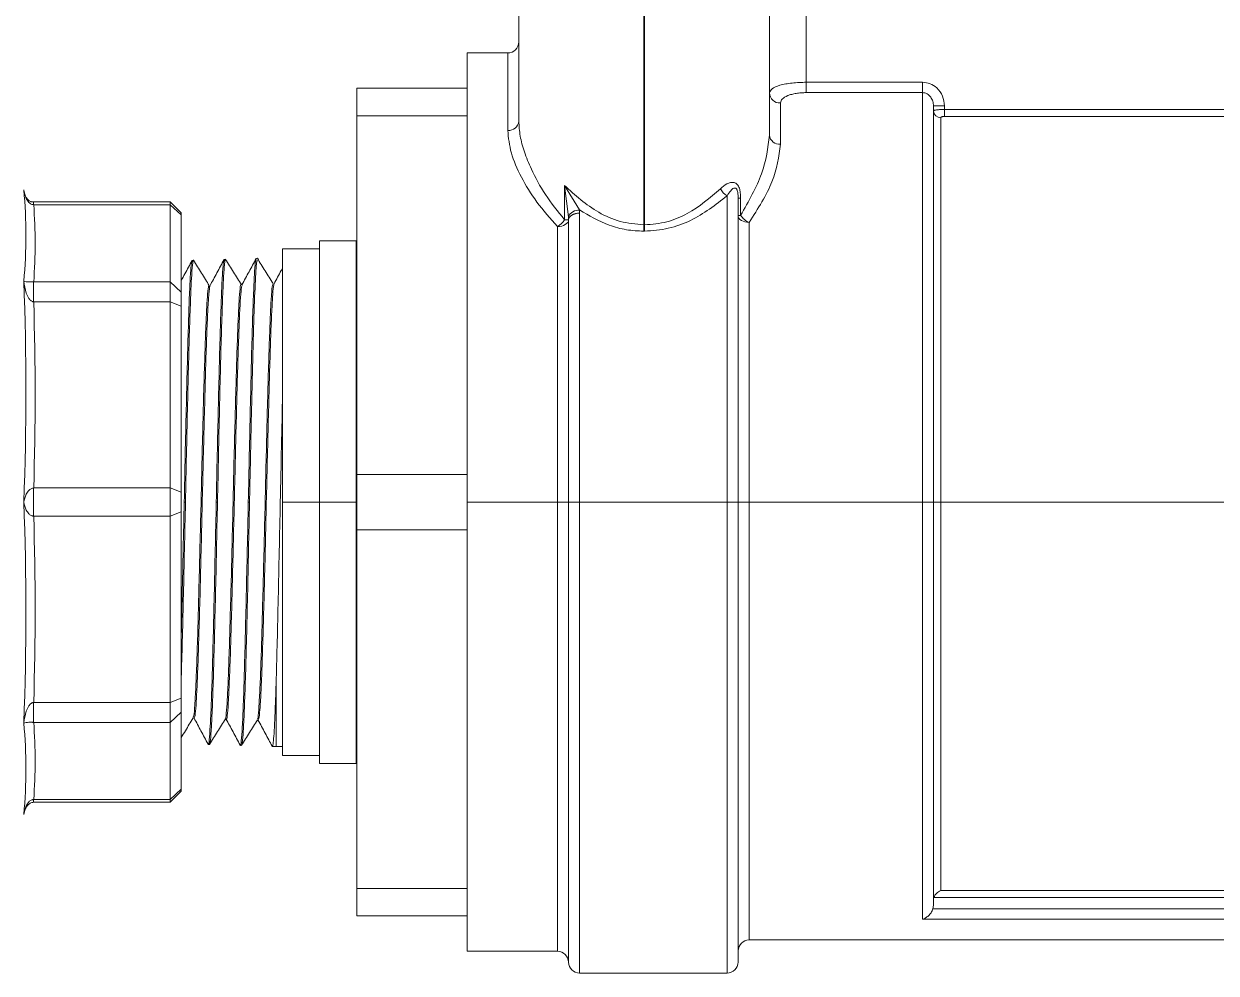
# Model space of a CAD drawing. Header units: centimetres. Extents: x -13594 to 4017, y -3206 to 1780.
# Drawn here: x 962.5 to 1074.8, y -2989.5 to -2900.1 of the extents above; entities that cross this region are included whole.
import ezdxf

# ---------------------------------------------------------------- set-up
doc = ezdxf.new("R2010")
doc.units = ezdxf.units.CM

msp = doc.modelspace()

# ---------------------------------------------------------------- linework, layer by layer
at = {"color": 7, "linetype": 'Continuous', "lineweight": 0}
for p, q in [((1009.14, -2909.23), (1009.14, -2880.01)), ((1020.92, -2919), (1020.92, -2880.01)), ((1020.99, -2919), (1020.99, -2880.01)), ((1032.76, -2910.55), (1032.76, -2880.01)), ((1036.23, -2880.01), (1036.23, -2905.57)), ((1008.1, -2902.8), (1004.28, -2902.8)), ((1004.28, -2906.12), (1004.28, -2902.8)), ((1008.1, -2910.1), (1008.1, -2902.8)), ((1036.23, -2906.54), (1036.23, -2905.57)), ((1036.23, -2905.57), (1047.17, -2905.57)), ((1047.17, -2905.57), (1047.17, -2906.54)), ((993.87, -2906.12), (1004.28, -2906.12)), ((993.87, -2908.73), (993.87, -2906.12)), ((1004.28, -2906.12), (1004.28, -2908.73)), ((1047.17, -2906.54), (1036.23, -2906.54)), ((1047.17, -2945.12), (1047.17, -2906.54)), ((1033.8, -2907.52), (1033.8, -2911.41)), ((1048.21, -2907.8), (1048.21, -2945.12)), ((1048.21, -2907.8), (1049.25, -2907.8)), ((1049.25, -2907.8), (1049.25, -2908.13)), ((1049.25, -2908.13), (1049.25, -2908.78)), ((1049.25, -2908.13), (1091.62, -2908.13)), ((1004.28, -2908.73), (993.87, -2908.73)), ((993.87, -2908.73), (993.87, -2942.51)), ((1004.28, -2908.73), (1004.28, -2911.38)), ((1048.9, -2908.91), (1048.9, -2945.12)), ((1091.62, -2908.78), (1049.25, -2908.78)), ((1004.28, -2939.86), (1004.28, -2911.38)), ((1013.45, -2915.29), (1014.86, -2917.6)), ((1013.45, -2918.52), (1013.45, -2915.29)), ((1013.82, -2918.25), (1013.45, -2915.29)), ((976.3, -2916.84), (963.43, -2916.84)), ((963.43, -2917.1), (963.43, -2916.84)), ((976.3, -2917.1), (963.43, -2917.1)), ((977.34, -2917.88), (976.3, -2916.84)), ((976.3, -2917.1), (976.3, -2916.84)), ((976.3, -2924.37), (976.3, -2917.1)), ((976.3, -2917.1), (977.34, -2918.07)), ((1028.76, -2945.12), (1028.76, -2916.28)), ((1029.8, -2916.48), (1029.8, -2945.12)), ((1030.04, -2916.48), (1029.8, -2916.48)), ((1030.04, -2916.48), (1030.04, -2918.11)), ((977.34, -2917.88), (977.34, -2918.07)), ((977.34, -2918.07), (977.34, -2925.33)), ((1014.87, -2917.9), (1014.87, -2945.12)), ((1030.04, -2918.11), (1029.8, -2918.11)), ((1012.79, -2945.12), (1012.79, -2919.16)), ((1013.45, -2918.52), (1013.83, -2918.52)), ((1013.83, -2945.12), (1013.83, -2918.53)), ((1020.92, -2919), (1020.99, -2919)), ((1020.92, -2919), (1020.92, -2919.6)), ((1020.99, -2919), (1020.99, -2919.6)), ((1030.85, -2918.77), (1030.85, -2945.12)), ((993.83, -2920.49), (990.36, -2920.49)), ((990.36, -2920.49), (990.36, -2945.12)), ((993.83, -2920.49), (993.83, -2945.12)), ((1020.99, -2919.6), (1020.92, -2919.6)), ((990.36, -2921.25), (986.89, -2921.25)), ((986.89, -2921.25), (986.89, -2945.12)), ((978.49, -2922.34), (978.37, -2922.35)), ((981.51, -2922.25), (981.39, -2922.25)), ((984.52, -2922.15), (984.41, -2922.16)), ((963.43, -2926.25), (963.43, -2924.37)), ((963.43, -2924.37), (976.3, -2924.37)), ((976.3, -2926.25), (976.3, -2924.37)), ((976.3, -2924.37), (977.34, -2925.33)), ((976.3, -2926.25), (963.43, -2926.25)), ((976.3, -2943.79), (976.3, -2926.25)), ((976.3, -2926.25), (977.34, -2926.65)), ((977.34, -2925.33), (977.34, -2926.65)), ((977.34, -2926.65), (977.34, -2944.19)), ((1004.28, -2939.86), (1004.28, -2942.51)), ((993.87, -2942.51), (1004.28, -2942.51)), ((993.87, -2947.72), (993.87, -2942.51)), ((1004.28, -2942.51), (1004.28, -2947.72)), ((963.43, -2946.45), (963.43, -2943.79)), ((963.43, -2943.79), (976.3, -2943.79)), ((976.3, -2946.45), (976.3, -2943.79)), ((976.3, -2943.79), (977.34, -2944.19)), ((977.34, -2944.19), (977.34, -2946.05)), ((977.62, -2945.12), (977.74, -2945.12)), ((980.76, -2945.12), (980.64, -2945.12)), ((983.66, -2945.12), (983.77, -2945.12)), ((986.89, -2945.12), (990.36, -2945.12)), ((986.89, -2945.12), (986.89, -2968.99)), ((993.83, -2945.12), (990.36, -2945.12)), ((990.36, -2945.12), (990.36, -2969.75)), ((993.83, -2945.12), (993.83, -2969.75)), ((1012.79, -2945.12), (1004.28, -2945.12)), ((1012.79, -2945.12), (1013.83, -2945.12)), ((1012.79, -2987.44), (1012.79, -2945.12)), ((1013.83, -2945.12), (1014.87, -2945.12)), ((1013.83, -2988.47), (1013.83, -2945.12)), ((1014.87, -2945.12), (1028.76, -2945.12)), ((1014.87, -2945.12), (1014.87, -2989.5)), ((1029.8, -2945.12), (1028.76, -2945.12)), ((1028.76, -2989.5), (1028.76, -2945.12)), ((1029.8, -2945.12), (1029.8, -2988.45)), ((1029.8, -2945.12), (1030.85, -2945.12)), ((1047.17, -2945.12), (1030.85, -2945.12)), ((1030.85, -2945.12), (1030.85, -2986.35)), ((1047.17, -2984.42), (1047.17, -2945.12)), ((1048.21, -2945.12), (1047.17, -2945.12)), ((1048.21, -2945.12), (1048.21, -2983.08)), ((1048.21, -2945.12), (1048.9, -2945.12)), ((1048.9, -2945.12), (1048.9, -2981.72)), ((1113.21, -2945.12), (1048.9, -2945.12)), ((976.3, -2946.45), (963.43, -2946.45)), ((976.3, -2946.45), (977.34, -2946.05)), ((976.3, -2963.99), (976.3, -2946.45)), ((977.34, -2946.05), (977.34, -2963.59)), ((1004.28, -2947.72), (993.87, -2947.72)), ((993.87, -2947.72), (993.87, -2981.51)), ((1004.28, -2947.72), (1004.28, -2950.38)), ((1004.28, -2978.86), (1004.28, -2950.38)), ((986.29, -2961.74), (986.29, -2968.14)), ((963.43, -2963.99), (976.3, -2963.99)), ((963.43, -2965.87), (963.43, -2963.99)), ((977.34, -2963.59), (976.3, -2963.99)), ((976.3, -2965.87), (976.3, -2963.99)), ((977.34, -2963.59), (977.34, -2964.9)), ((977.34, -2964.9), (976.3, -2965.87)), ((977.34, -2964.9), (977.34, -2972.17)), ((976.3, -2965.87), (963.43, -2965.87)), ((976.3, -2973.13), (976.3, -2965.87)), ((979.88, -2967.94), (980, -2967.94)), ((982.9, -2968.03), (983.02, -2968.04)), ((985.92, -2968.13), (986.29, -2968.14)), ((986.29, -2968.14), (986.89, -2968.14)), ((986.89, -2968.99), (990.36, -2968.99)), ((990.36, -2969.75), (993.83, -2969.75)), ((977.34, -2972.17), (976.3, -2973.13)), ((977.34, -2972.17), (977.34, -2972.36)), ((963.43, -2973.13), (976.3, -2973.13)), ((963.43, -2973.4), (963.43, -2973.13)), ((976.3, -2973.4), (963.43, -2973.4)), ((977.34, -2972.36), (976.3, -2973.4)), ((976.3, -2973.4), (976.3, -2973.13)), ((1004.28, -2978.86), (1004.28, -2981.51)), ((993.87, -2981.51), (1004.28, -2981.51)), ((993.87, -2984.11), (993.87, -2981.51)), ((1004.28, -2981.51), (1004.28, -2984.11)), ((1091.38, -2982.37), (1048.25, -2982.37)), ((1048.9, -2981.72), (1091.38, -2981.72)), ((1048.21, -2983.08), (1048.16, -2983.43)), ((1048.16, -2983.43), (1091.38, -2983.43)), ((1004.28, -2984.11), (993.87, -2984.11)), ((1004.28, -2987.44), (1004.28, -2984.11)), ((1090.93, -2984.42), (1047.17, -2984.42)), ((1030.85, -2986.35), (1089.16, -2986.35)), ((1004.28, -2987.44), (1012.79, -2987.44)), ((1014.87, -2989.5), (1028.76, -2989.5))]:
    msp.add_line(p, q, dxfattribs=at)
at = {"color": 7, "linetype": 'Continuous', "lineweight": 0, "flags": 128}
for points in [[(1014.87, -2917.89), (1014.67, -2917.9), (1014.48, -2917.94), (1014.3, -2918), (1014.14, -2918.08), (1014.01, -2918.17), (1013.91, -2918.28), (1013.85, -2918.4), (1013.83, -2918.52)], [(1014.87, -2917.9), (1014.67, -2917.91), (1014.48, -2917.95), (1014.3, -2918.01), (1014.14, -2918.09), (1014.01, -2918.18), (1013.91, -2918.29), (1013.85, -2918.41), (1013.83, -2918.53)], [(1030.85, -2918.77), (1030.64, -2918.76), (1030.45, -2918.72), (1030.27, -2918.66), (1030.11, -2918.58), (1029.98, -2918.48), (1029.88, -2918.36), (1029.82, -2918.24), (1029.8, -2918.11)], [(1013.83, -2918.53), (1013.81, -2918.66), (1013.75, -2918.77), (1013.65, -2918.88), (1013.52, -2918.98), (1013.36, -2919.06), (1013.19, -2919.12), (1012.99, -2919.15), (1012.79, -2919.16)]]:
    msp.add_lwpolyline(points, dxfattribs=at)
at = {"color": 7, "linetype": 'Continuous', "lineweight": 0}
for centre, radius, start, end in [((1008.1, -2901.76), 1.04, 270, 0), ((1033.75, -2906.52), 0.999, 182.7641, 272.52), ((1048.88, -2908.24), 0.671, 182.2582, 272.0928), ((1008.18, -2909.14), 0.965, 265.1202, 354.1001), ((1033.71, -2910.45), 0.961, 186.3071, 275.1533), ((913.3, -2920), 49.4, 354.9949, 5.0051), ((1029.87, -2914.61), 2, 209.6861, 236.4184), ((914.07, -2920.74), 49.5, 355.7911, 4.2089), ((1014.79, -2918.64), 1.04, 86.0345, 157.9458), ((1031.48, -2917.19), 1.7, 212.4797, 248.1254), ((1011.75, -2917.43), 2.02, 300.919, 327.1671), ((675.32, -2934.71), 287.38, 357.9252, 2.0748), ((675.45, -2935.02), 288.12, 358.2557, 1.7443), ((675.32, -2955.52), 287.38, 357.9252, 2.0748), ((675.45, -2955.22), 288.12, 358.2557, 1.7443), ((913.3, -2970.24), 49.4, 354.9949, 5.0051), ((914.07, -2969.5), 49.5, 355.7911, 4.2089), ((1030.85, -2987.4), 1.04, 90, 180), ((1012.79, -2988.48), 1.04, 0.7162, 90), ((1014.87, -2988.45), 1.04, 180.7162, 270), ((1028.76, -2988.45), 1.04, 270, 0)]:
    msp.add_arc(centre, radius, start, end, dxfattribs=at)
for points, knots in [([(1032.76, -2906.57), (1032.81, -2906.44), (1032.9, -2906.16), (1033.56, -2905.88), (1034.27, -2905.72), (1034.89, -2905.63), (1035.55, -2905.58), (1036, -2905.57), (1036.23, -2905.57)], [0, 0, 0, 0, 0.249451, 0.498546, 0.627638, 0.754044, 0.87806, 1, 1, 1, 1]), ([(1049.25, -2907.8), (1049.21, -2907.48), (1049.14, -2906.85), (1048.61, -2906.11), (1047.91, -2905.65), (1047.42, -2905.6), (1047.17, -2905.57)], [0, 0, 0, 0, 0.28032, 0.559683, 0.779866, 1, 1, 1, 1]), ([(1036.23, -2906.54), (1036.06, -2906.55), (1035.74, -2906.55), (1035.27, -2906.61), (1034.84, -2906.7), (1034.35, -2906.86), (1033.9, -2907.13), (1033.83, -2907.39), (1033.8, -2907.52)], [0, 0, 0, 0, 0.125876, 0.251081, 0.375759, 0.501431, 0.750517, 1, 1, 1, 1]), ([(1048.21, -2907.8), (1048.2, -2907.65), (1048.17, -2907.36), (1048, -2907.01), (1047.8, -2906.79), (1047.61, -2906.65), (1047.4, -2906.56), (1047.24, -2906.55), (1047.17, -2906.54)], [0, 0, 0, 0, 0.250429, 0.500034, 0.630172, 0.750076, 0.877253, 1, 1, 1, 1]), ([(1048.21, -2908.27), (1048.21, -2908.26), (1048.23, -2908.24), (1048.32, -2908.2), (1048.47, -2908.17), (1048.67, -2908.15), (1048.91, -2908.14), (1049.12, -2908.13), (1049.25, -2908.13)], [0, 0, 0, 0, 0.152883, 0.287348, 0.500228, 0.630455, 0.757305, 1, 1, 1, 1]), ([(1009.14, -2909.23), (1009.17, -2909.7), (1009.23, -2910.62), (1009.64, -2912.14), (1010.39, -2913.98), (1011.57, -2916.16), (1012.82, -2917.74), (1013.45, -2918.52)], [0, 0, 0, 0, 0.163452, 0.3273078, 0.5000315, 0.7502157, 1, 1, 1, 1]), ([(1048.9, -2908.91), (1048.91, -2908.89), (1048.92, -2908.86), (1049.01, -2908.81), (1049.13, -2908.78), (1049.21, -2908.78), (1049.25, -2908.78)], [0, 0, 0, 0, 0.280869, 0.559556, 0.779385, 1, 1, 1, 1]), ([(1012.79, -2919.16), (1012.11, -2918.4), (1010.75, -2916.86), (1009.32, -2914.5), (1008.31, -2912.19), (1008.17, -2910.79), (1008.1, -2910.1)], [0, 0, 0, 0, 0.24987, 0.50018, 0.749149, 1, 1, 1, 1]), ([(1030.04, -2918.11), (1030.8, -2916.78), (1032.32, -2914.12), (1032.61, -2911.74), (1032.76, -2910.55)], [0, 0, 0, 0, 0.501119, 1, 1, 1, 1]), ([(1033.8, -2911.41), (1033.64, -2912.56), (1033.33, -2914.87), (1031.67, -2917.47), (1030.85, -2918.77)], [0, 0, 0, 0, 0.498484, 1, 1, 1, 1]), ([(1028.13, -2915.61), (1028.34, -2915.43), (1028.64, -2915.16), (1029.09, -2914.99), (1029.38, -2914.99), (1029.59, -2915.07), (1029.73, -2915.19), (1029.84, -2915.35), (1029.95, -2915.61), (1030.03, -2915.99), (1030.04, -2916.31), (1030.04, -2916.48)], [0, 0, 0, 0, 0.248463, 0.373531, 0.498323, 0.562284, 0.623855, 0.685148, 0.749321, 0.86409, 1, 1, 1, 1]), ([(963.43, -2917.1), (963.39, -2917.1), (963.31, -2917.09), (963.15, -2917.02), (962.92, -2916.84), (962.63, -2916.39), (962.56, -2915.97), (962.51, -2915.69)], [0, 0, 0, 0, 0.051821, 0.109527, 0.250928, 0.500426, 1, 1, 1, 1]), ([(963.43, -2916.84), (963.36, -2916.84), (963.27, -2916.84), (963.09, -2916.77), (962.94, -2916.68), (962.8, -2916.55), (962.69, -2916.37), (962.6, -2916.17), (962.56, -2916.03), (962.55, -2915.96)], [0, 0, 0, 0, 0.2335394, 0.3424296, 0.4494705, 0.5625718, 0.6880379, 0.8332944, 1, 1, 1, 1]), ([(1013.45, -2915.29), (1014.45, -2916.2), (1015.95, -2917.56), (1018.65, -2918.79), (1020.16, -2918.93), (1020.92, -2919)], [0, 0, 0, 0, 0.500153, 0.750249, 1, 1, 1, 1]), ([(1020.99, -2919), (1021.7, -2918.94), (1023.12, -2918.81), (1025.7, -2917.71), (1027.16, -2916.45), (1028.13, -2915.61)], [0, 0, 0, 0, 0.2496389, 0.4998191, 1, 1, 1, 1]), ([(1028.76, -2916.28), (1028.87, -2916.11), (1029.06, -2915.81), (1029.32, -2915.56), (1029.5, -2915.52), (1029.58, -2915.54), (1029.64, -2915.59), (1029.68, -2915.65), (1029.72, -2915.73), (1029.76, -2915.88), (1029.8, -2916.14), (1029.8, -2916.35), (1029.8, -2916.48)], [0, 0, 0, 0, 0.296189, 0.498576, 0.567875, 0.623726, 0.653275, 0.682932, 0.714609, 0.749875, 0.856017, 1, 1, 1, 1]), ([(1028.76, -2916.28), (1027.68, -2917.12), (1026.06, -2918.37), (1023.26, -2919.43), (1021.74, -2919.54), (1020.99, -2919.6)], [0, 0, 0, 0, 0.499952, 0.750174, 1, 1, 1, 1]), ([(1013.83, -2918.52), (1013.83, -2918.47), (1013.83, -2918.38), (1013.83, -2918.29), (1013.82, -2918.25)], [0, 0, 0, 0, 0.560001, 1, 1, 1, 1]), ([(1014.86, -2917.6), (1014.86, -2917.65), (1014.87, -2917.75), (1014.87, -2917.84), (1014.87, -2917.89)], [0, 0, 0, 0, 0.559998, 1, 1, 1, 1]), ([(1020.92, -2919.6), (1020.37, -2919.57), (1019.25, -2919.51), (1017.12, -2918.92), (1015.76, -2918.13), (1014.86, -2917.6)], [0, 0, 0, 0, 0.245621, 0.500981, 1, 1, 1, 1]), ([(1014.87, -2917.89), (1014.87, -2917.89), (1014.87, -2917.89), (1014.87, -2917.9), (1014.87, -2917.9)], [0, 0, 0, 0, 0.56, 1, 1, 1, 1]), ([(1013.83, -2918.53), (1013.83, -2918.53), (1013.83, -2918.53), (1013.83, -2918.53), (1013.83, -2918.52)], [0, 0, 0, 0, 0.56, 1, 1, 1, 1]), ([(978.36, -2922.36), (978.13, -2922.77), (977.79, -2923.41), (977.45, -2924.04), (977.34, -2924.26)], [0, 0, 0, 0, 0.654955, 1, 1, 1, 1]), ([(977.62, -2945.12), (977.65, -2943.63), (977.71, -2940.65), (977.81, -2936.35), (977.9, -2932.39), (978, -2928.92), (978.09, -2926.07), (978.18, -2923.96), (978.28, -2922.6), (978.34, -2922.43), (978.37, -2922.35)], [0, 0, 0, 0, 0.124943, 0.249903, 0.374879, 0.49987, 0.624879, 0.749903, 0.874943, 1, 1, 1, 1]), ([(978.5, -2922.41), (978.5, -2922.38), (978.46, -2922.2), (978.4, -2922.69), (978.3, -2923.93), (978.21, -2926.07), (978.11, -2928.92), (978.02, -2932.39), (977.92, -2936.35), (977.83, -2940.65), (977.77, -2943.63), (977.74, -2945.12)], [0, 0, 0, 0, 0.018261, 0.141034, 0.263791, 0.386532, 0.509258, 0.631967, 0.754661, 0.877338, 1, 1, 1, 1]), ([(979.98, -2924.74), (979.74, -2924.34), (979.24, -2923.54), (978.74, -2922.74), (978.5, -2922.34)], [0, 0, 0, 0, 0.499984, 1, 1, 1, 1]), ([(981.38, -2922.27), (981.15, -2922.68), (980.71, -2923.51), (980.26, -2924.34), (980.04, -2924.76)], [0, 0, 0, 0, 0.500019, 1, 1, 1, 1]), ([(980.64, -2945.12), (980.67, -2943.62), (980.73, -2940.63), (980.83, -2936.32), (980.92, -2932.34), (981.02, -2928.85), (981.11, -2925.99), (981.2, -2923.87), (981.3, -2922.51), (981.36, -2922.34), (981.39, -2922.25)], [0, 0, 0, 0, 0.124944, 0.249903, 0.374879, 0.499871, 0.624879, 0.749903, 0.874944, 1, 1, 1, 1]), ([(981.53, -2922.33), (981.52, -2922.3), (981.48, -2922.1), (981.42, -2922.6), (981.32, -2923.85), (981.23, -2925.99), (981.13, -2928.85), (981.04, -2932.34), (980.94, -2936.32), (980.85, -2940.63), (980.79, -2943.62), (980.76, -2945.12)], [0, 0, 0, 0, 0.0226755, 0.1448962, 0.2671011, 0.3892903, 0.5114638, 0.6336214, 0.7557634, 0.8778896, 1, 1, 1, 1]), ([(983.01, -2924.65), (982.76, -2924.25), (982.26, -2923.45), (981.77, -2922.65), (981.52, -2922.25)], [0, 0, 0, 0, 0.499964, 1, 1, 1, 1]), ([(984.4, -2922.17), (984.18, -2922.58), (983.73, -2923.41), (983.28, -2924.24), (983.06, -2924.66)], [0, 0, 0, 0, 0.500021, 1, 1, 1, 1]), ([(983.66, -2945.12), (983.69, -2943.62), (983.75, -2940.61), (983.85, -2936.28), (983.94, -2932.29), (984.03, -2928.79), (984.13, -2925.91), (984.22, -2923.79), (984.31, -2922.5), (984.37, -2922.33), (984.39, -2922.26)], [0, 0, 0, 0, 0.128748, 0.257513, 0.386295, 0.515093, 0.643907, 0.772738, 0.901586, 1, 1, 1, 1]), ([(984.52, -2922.37), (984.49, -2922.38), (984.42, -2922.4), (984.31, -2924.38), (984.17, -2927.95), (984.04, -2932.91), (983.91, -2938.77), (983.82, -2943), (983.77, -2945.12)], [0, 0, 0, 0, 0.107006, 0.28567, 0.464301, 0.6429, 0.821466, 1, 1, 1, 1]), ([(986, -2924.54), (985.75, -2924.14), (985.25, -2923.34), (984.76, -2922.55), (984.51, -2922.15)], [0, 0, 0, 0, 0.499996, 1, 1, 1, 1]), ([(986.88, -2923.08), (986.84, -2923.16), (986.57, -2923.65), (986.31, -2924.14), (986.09, -2924.55)], [0, 0, 0, 0, 0.157089, 1, 1, 1, 1]), ([(963.43, -2926.25), (963.39, -2926.24), (963.31, -2926.23), (963.15, -2926.13), (962.92, -2925.87), (962.63, -2925.25), (962.56, -2924.69), (962.51, -2924.31)], [0, 0, 0, 0, 0.051821, 0.109527, 0.250928, 0.500426, 1, 1, 1, 1]), ([(962.51, -2924.31), (962.56, -2924.33), (962.63, -2924.35), (962.92, -2924.37), (963.15, -2924.38), (963.31, -2924.37), (963.39, -2924.37), (963.43, -2924.37)], [0, 0, 0, 0, 0.499556, 0.749062, 0.890459, 0.94817, 1, 1, 1, 1]), ([(979.96, -2924.81), (979.95, -2924.79), (979.9, -2924.72), (979.82, -2925.43), (979.73, -2926.86), (979.64, -2929), (979.55, -2931.73), (979.45, -2934.96), (979.36, -2938.57), (979.27, -2942.41), (979.18, -2946.35), (979.08, -2950.25), (978.99, -2953.96), (978.9, -2957.34), (978.81, -2960.26), (978.71, -2962.63), (978.62, -2964.32), (978.54, -2965.29), (978.49, -2965.36), (978.46, -2965.39)], [0, 0, 0, 0, 0.0286033, 0.0905998, 0.1525874, 0.2145662, 0.2765361, 0.3384973, 0.4004496, 0.4623932, 0.5243279, 0.5862539, 0.6481711, 0.7100795, 0.7719791, 0.8338699, 0.895752, 0.9576254, 1, 1, 1, 1]), ([(978.56, -2965.43), (978.59, -2965.4), (978.65, -2965.34), (978.73, -2964.33), (978.83, -2962.63), (978.92, -2960.26), (979.01, -2957.34), (979.11, -2953.96), (979.2, -2950.25), (979.29, -2946.35), (979.38, -2942.41), (979.48, -2938.56), (979.57, -2934.96), (979.66, -2931.73), (979.75, -2929), (979.85, -2926.85), (979.94, -2925.44), (980.01, -2924.76), (980.04, -2924.79), (980.05, -2924.8)], [0, 0, 0, 0, 0.052386, 0.114766, 0.177155, 0.239553, 0.30196, 0.364375, 0.426799, 0.489232, 0.551674, 0.614125, 0.676585, 0.739054, 0.801531, 0.864017, 0.926513, 0.989017, 1, 1, 1, 1]), ([(982.98, -2924.64), (982.98, -2924.63), (982.94, -2924.51), (982.88, -2924.98), (982.79, -2926.1), (982.7, -2928), (982.6, -2930.51), (982.51, -2933.57), (982.42, -2937.06), (982.32, -2940.84), (982.23, -2944.78), (982.14, -2948.73), (982.05, -2952.55), (981.95, -2956.09), (981.86, -2959.22), (981.77, -2961.83), (981.68, -2963.84), (981.58, -2965.07), (981.52, -2965.62), (981.49, -2965.55), (981.49, -2965.54)], [0, 0, 0, 0, 0.004151, 0.066311, 0.128462, 0.190604, 0.252737, 0.314861, 0.376977, 0.439084, 0.501182, 0.563271, 0.625351, 0.687423, 0.749486, 0.81154, 0.873585, 0.935621, 0.997649, 1, 1, 1, 1]), ([(981.58, -2965.51), (981.59, -2965.53), (981.63, -2965.64), (981.7, -2965.09), (981.79, -2963.84), (981.88, -2961.83), (981.98, -2959.23), (982.07, -2956.09), (982.16, -2952.55), (982.25, -2948.73), (982.35, -2944.78), (982.44, -2940.84), (982.53, -2937.06), (982.62, -2933.57), (982.72, -2930.51), (982.81, -2927.99), (982.9, -2926.12), (982.99, -2924.95), (983.04, -2924.78), (983.07, -2924.7)], [0, 0, 0, 0, 0.014771, 0.07705, 0.139337, 0.201633, 0.263938, 0.326252, 0.388574, 0.450906, 0.513246, 0.575595, 0.637953, 0.70032, 0.762695, 0.82508, 0.887473, 0.949875, 1, 1, 1, 1]), ([(985.99, -2924.62), (985.97, -2924.63), (985.92, -2924.63), (985.84, -2925.49), (985.75, -2927.08), (985.66, -2929.37), (985.57, -2932.24), (985.47, -2935.59), (985.38, -2939.28), (985.29, -2943.2), (985.2, -2947.18), (985.1, -2951.08), (985.01, -2954.77), (984.92, -2958.09), (984.83, -2960.94), (984.73, -2963.2), (984.64, -2964.75), (984.57, -2965.55), (984.52, -2965.55), (984.51, -2965.55)], [0, 0, 0, 0, 0.035427, 0.098161, 0.160887, 0.223603, 0.286311, 0.34901, 0.4117, 0.474382, 0.537055, 0.599718, 0.662374, 0.72502, 0.787657, 0.850286, 0.912905, 0.975516, 1, 1, 1, 1]), ([(984.6, -2965.58), (984.62, -2965.59), (984.67, -2965.6), (984.75, -2964.77), (984.85, -2963.2), (984.94, -2960.94), (985.03, -2958.1), (985.13, -2954.77), (985.22, -2951.09), (985.31, -2947.18), (985.4, -2943.2), (985.5, -2939.28), (985.59, -2935.58), (985.68, -2932.24), (985.77, -2929.37), (985.87, -2927.07), (985.96, -2925.49), (986.03, -2924.65), (986.08, -2924.64), (986.09, -2924.63)], [0, 0, 0, 0, 0.0392693, 0.1013818, 0.163503, 0.225633, 0.2877718, 0.3499194, 0.4120757, 0.4742408, 0.5364146, 0.5985972, 0.6607885, 0.7229884, 0.7851971, 0.8474145, 0.9096406, 0.9718755, 1, 1, 1, 1]), ([(962.51, -2945.12), (962.56, -2944.87), (962.63, -2944.49), (962.92, -2944.06), (963.15, -2943.88), (963.31, -2943.81), (963.39, -2943.8), (963.43, -2943.79)], [0, 0, 0, 0, 0.499556, 0.749062, 0.890459, 0.94817, 1, 1, 1, 1]), ([(963.43, -2946.45), (963.39, -2946.44), (963.31, -2946.43), (963.15, -2946.36), (962.92, -2946.18), (962.63, -2945.75), (962.56, -2945.37), (962.51, -2945.12)], [0, 0, 0, 0, 0.051821, 0.109527, 0.250928, 0.500426, 1, 1, 1, 1]), ([(977.34, -2957.66), (977.37, -2956.41), (977.43, -2953.87), (977.52, -2949.58), (977.59, -2946.61), (977.62, -2945.12)], [0, 0, 0, 0, 0.32831, 0.664133, 1, 1, 1, 1]), ([(977.74, -2945.12), (977.7, -2946.61), (977.64, -2949.58), (977.55, -2953.89), (977.45, -2957.8), (977.38, -2960.49), (977.34, -2961.62), (977.34, -2961.83)], [0, 0, 0, 0, 0.236908, 0.473785, 0.710632, 0.947448, 1, 1, 1, 1]), ([(979.86, -2967.82), (979.87, -2967.87), (979.91, -2968.09), (979.98, -2967.6), (980.07, -2966.35), (980.17, -2964.22), (980.26, -2961.37), (980.35, -2957.89), (980.45, -2953.91), (980.54, -2949.6), (980.61, -2946.61), (980.64, -2945.12)], [0, 0, 0, 0, 0.0314369, 0.1524526, 0.2734839, 0.3945308, 0.5155934, 0.6366716, 0.7577654, 0.8788749, 1, 1, 1, 1]), ([(980.76, -2945.12), (980.72, -2946.61), (980.66, -2949.6), (980.57, -2953.92), (980.47, -2957.89), (980.38, -2961.37), (980.28, -2964.23), (980.19, -2966.34), (980.09, -2967.69), (980.03, -2967.86), (980, -2967.94)], [0, 0, 0, 0, 0.125056, 0.250097, 0.375121, 0.500129, 0.625121, 0.750097, 0.875056, 1, 1, 1, 1]), ([(982.88, -2967.92), (982.89, -2967.97), (982.93, -2968.18), (983, -2967.7), (983.09, -2966.44), (983.19, -2964.3), (983.28, -2961.43), (983.37, -2957.94), (983.47, -2953.95), (983.56, -2949.62), (983.63, -2946.62), (983.66, -2945.12)], [0, 0, 0, 0, 0.0303105, 0.1514671, 0.2726393, 0.3938272, 0.5150306, 0.6362495, 0.7574841, 0.8787343, 1, 1, 1, 1]), ([(983.77, -2945.12), (983.74, -2946.62), (983.68, -2949.62), (983.59, -2953.95), (983.49, -2957.94), (983.4, -2961.44), (983.3, -2964.31), (983.21, -2966.42), (983.11, -2967.78), (983.05, -2967.95), (983.02, -2968.04)], [0, 0, 0, 0, 0.125056, 0.250096, 0.375121, 0.500129, 0.625121, 0.750096, 0.875056, 1, 1, 1, 1]), ([(985.92, -2968.08), (985.93, -2968.1), (985.96, -2968.17), (986.01, -2967.81), (986.08, -2967), (986.15, -2965.68), (986.22, -2963.96), (986.27, -2962.48), (986.29, -2961.74)], [0, 0, 0, 0, 0.0451091, 0.2360509, 0.4270109, 0.6179891, 0.8089855, 1, 1, 1, 1]), ([(962.51, -2965.93), (962.56, -2965.55), (962.63, -2964.99), (962.92, -2964.37), (963.15, -2964.11), (963.31, -2964.01), (963.39, -2964), (963.43, -2963.99)], [0, 0, 0, 0, 0.499556, 0.749062, 0.890459, 0.94817, 1, 1, 1, 1]), ([(977.34, -2967.29), (977.47, -2967.08), (977.85, -2966.46), (978.22, -2965.85), (978.47, -2965.45)], [0, 0, 0, 0, 0.344552, 1, 1, 1, 1]), ([(978.55, -2965.47), (978.77, -2965.87), (979.2, -2966.69), (979.64, -2967.51), (979.87, -2967.92)], [0, 0, 0, 0, 0.492568, 1, 1, 1, 1]), ([(980.01, -2967.94), (980.26, -2967.54), (980.75, -2966.74), (981.25, -2965.94), (981.5, -2965.54)], [0, 0, 0, 0, 0.500016, 1, 1, 1, 1]), ([(981.55, -2965.53), (981.77, -2965.94), (982.22, -2966.77), (982.66, -2967.6), (982.89, -2968.02)], [0, 0, 0, 0, 0.49998, 1, 1, 1, 1]), ([(963.43, -2965.87), (963.39, -2965.87), (963.31, -2965.86), (963.15, -2965.86), (962.92, -2965.86), (962.63, -2965.88), (962.56, -2965.91), (962.51, -2965.93)], [0, 0, 0, 0, 0.051821, 0.109527, 0.250928, 0.500426, 1, 1, 1, 1]), ([(983.03, -2968.03), (983.28, -2967.63), (983.78, -2966.83), (984.27, -2966.03), (984.52, -2965.63)], [0, 0, 0, 0, 0.500015, 1, 1, 1, 1]), ([(984.57, -2965.63), (984.8, -2966.05), (985.24, -2966.88), (985.69, -2967.71), (985.91, -2968.12)], [0, 0, 0, 0, 0.499981, 1, 1, 1, 1]), ([(962.51, -2974.55), (962.56, -2974.27), (962.63, -2973.85), (962.92, -2973.4), (963.15, -2973.21), (963.31, -2973.15), (963.39, -2973.14), (963.43, -2973.13)], [0, 0, 0, 0, 0.4995557, 0.7490622, 0.8904591, 0.9481698, 1, 1, 1, 1]), ([(962.51, -2974.55), (962.54, -2974.37), (962.6, -2974.05), (962.85, -2973.67), (963.11, -2973.47), (963.31, -2973.41), (963.39, -2973.4), (963.43, -2973.4)], [0, 0, 0, 0, 0.3298532, 0.6186457, 0.8402371, 0.9254091, 1, 1, 1, 1]), ([(1048.25, -2982.37), (1048.28, -2982.3), (1048.35, -2982.13), (1048.51, -2981.96), (1048.7, -2981.81), (1048.83, -2981.75), (1048.9, -2981.72)], [0, 0, 0, 0, 0.225405, 0.499649, 0.704928, 1, 1, 1, 1]), ([(1048.16, -2983.43), (1048.13, -2983.49), (1048.09, -2983.62), (1047.95, -2983.86), (1047.74, -2984.1), (1047.46, -2984.31), (1047.26, -2984.39), (1047.17, -2984.42)], [0, 0, 0, 0, 0.119429, 0.250632, 0.500221, 0.749222, 1, 1, 1, 1])]:
    msp.add_open_spline(points, degree=3, knots=knots, dxfattribs=at)
for points in [[(986.89, -2934.95), (986.85, -2936.58), (986.78, -2939.83), (986.71, -2943.36), (986.67, -2945.12)], [(986.67, -2945.12), (986.64, -2946.67), (986.57, -2949.76), (986.48, -2954.21), (986.38, -2958.33), (986.32, -2960.6), (986.29, -2961.74)]]:
    msp.add_open_spline(points, degree=3, dxfattribs=at)

doc.saveas('drawing.dxf')
